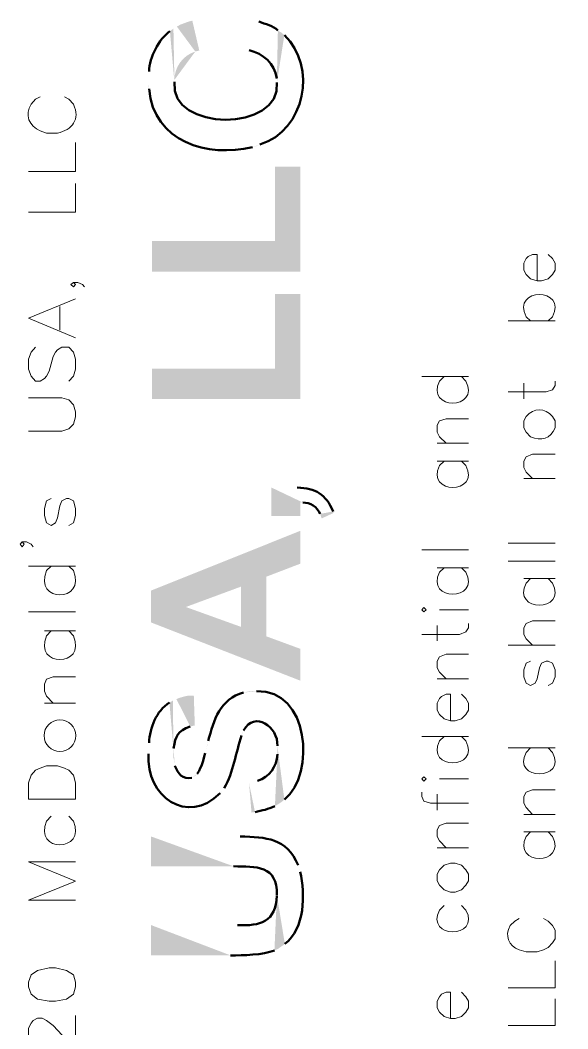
# Model space of a CAD drawing. Header units: inches. Extents: x 5 to 516, y -193 to 129.
# Drawn here: x 140.01 to 143.68, y -91.01 to -84.26 of the extents above; entities that cross this region are included whole.
import ezdxf

# ---------------------------------------------------------------- set-up
doc = ezdxf.new("R2010")
doc.units = ezdxf.units.IN
doc.header["$MEASUREMENT"] = 0
doc.layers.add('PDF4_Geometry', color=7, linetype='Continuous')
doc.layers.add('PDF4_Solid Fills', color=7, linetype='Continuous')

msp = doc.modelspace()

# ---------------------------------------------------------------- hatches: boundary and pattern name
at = {"layer": 'PDF4_Solid Fills', "transparency": 33554559}
h = msp.add_hatch(color=256, dxfattribs=at)
h.paths.add_polyline_path([(141.038759, -84.3163189), (141.0454257, -84.6729856), (141.0454257, -84.6596522)], flags=0)
h.paths.add_polyline_path([(141.1854257, -84.4696522, 0.327164965), (141.0454257, -84.6596522)], flags=0)
h.paths.add_polyline_path([(141.1854257, -84.4696522), (141.2120924, -84.4629856), (141.1654257, -84.2629855), (141.138759, -84.2696522), (141.1120924, -84.2796522), (141.0854257, -84.2896522), (141.0620924, -84.3029855)], flags=0)
h = msp.add_hatch(color=256, dxfattribs=at)
h.paths.add_polyline_path([(141.5220922, -84.4563166), (141.5454256, -84.4596499)], flags=0)
h.paths.add_polyline_path([(141.7320923, -84.6496499), (141.7320923, -84.6763166), (141.7387589, -84.3296499)], flags=0)
h.paths.add_polyline_path([(141.6120922, -84.2696499), (141.5820922, -84.2596499)], flags=0)
h = msp.add_hatch(color=256, dxfattribs=at)
h.paths.add_polyline_path([(140.8720924, -84.662985), (140.8720924, -84.692985), (140.8754257, -84.7196517)], flags=0)
h.paths.add_polyline_path([(141.5687591, -85.1096517), (141.5954257, -85.1029851), (141.6187591, -85.0929851)], flags=0)
h.paths.add_polyline_path([(141.7820924, -84.3596517), (141.7620924, -84.342985), (141.7387591, -84.3296517), (141.7320924, -84.6763184)], flags=0)
h.paths.add_polyline_path([(141.0454257, -84.672985), (141.038759, -84.3163183), (141.0154257, -84.332985)], flags=0)
h.paths.add_polyline_path([(140.8754257, -84.602985), (140.8720924, -84.632985)], flags=0)
for points in [[(140.8954256, -85.7396521), (140.8954256, -85.9429854), (141.8887589, -85.9429854), (141.8887589, -85.239652), (141.718759, -85.239652), (141.718759, -85.7396521)], [(140.8954256, -86.5929846), (140.8954256, -86.796318), (141.8887589, -86.796318), (141.8887589, -86.0929846), (141.718759, -86.0929846), (141.718759, -86.5929846)], [(140.8887592, -88.079652), (141.1220925, -88.189652), (141.4920926, -88.0529853), (141.4920926, -88.3229853), (141.6620926, -87.9863186), (141.8887593, -87.899652), (141.8887593, -87.6796519)], [(140.8887592, -88.079652), (140.8887592, -88.2929853), (141.8887593, -88.6829854), (141.8887593, -88.469652), (141.6620926, -88.3863187), (141.6620926, -87.9863186), (141.4920926, -88.3229853), (141.1220925, -88.189652)]]:
    msp.add_hatch(color=256, dxfattribs=at).paths.add_polyline_path(points)
h = msp.add_hatch(color=256, dxfattribs=at)
h.paths.add_polyline_path([(141.6954262, -87.3896495), (141.6954262, -87.5796495), (141.8887595, -87.5796495), (141.8887595, -87.4896495), (141.9054262, -87.4896495)], flags=0)
h.paths.add_polyline_path([(142.0220929, -87.5663162), (142.0320929, -87.5963162), (142.1120929, -87.5596495), (142.1087595, -87.5496495)], flags=0)
h.paths.add_polyline_path([(141.8687595, -87.3896495), (141.8354262, -87.3896495)], flags=0)
h = msp.add_hatch(color=256, dxfattribs=at)
h.paths.add_polyline_path([(140.8720924, -89.1663186), (140.8720924, -89.1729853)], flags=0)
h.paths.add_polyline_path([(141.3520924, -89.4363186), (141.3554257, -89.4363186), (141.3654257, -89.4196519), (141.3787591, -89.4029853)], flags=0)
h.paths.add_polyline_path([(141.4954257, -89.0496519), (141.4954257, -89.0429852), (141.5087591, -89.0163186)], flags=0)
h.paths.add_polyline_path([(141.7354258, -89.1196519), (141.7354258, -89.1496519), (141.7420924, -89.509652), (141.7620924, -89.4963186), (141.7820924, -89.479652)], flags=0)
h.paths.add_polyline_path([(141.5954257, -88.7529852), (141.5654257, -88.7529852), (141.5354257, -88.7563186), (141.5087591, -88.7629852)], flags=0)
h.paths.add_polyline_path([(141.2720924, -89.0863186), (141.2654257, -89.1196519), (141.2620924, -89.1296519), (141.2520924, -89.1696519)], flags=0)
h.paths.add_polyline_path([(141.198759, -89.3063186), (141.1854257, -89.3196519), (141.1620924, -89.3329853)], flags=0)
h.paths.add_polyline_path([(141.048759, -89.2529853), (141.0454257, -89.2263186), (141.038759, -89.1996519), (141.038759, -89.1663186), (141.0354257, -88.8163186), (141.0120924, -88.8296519)], flags=0)
h.paths.add_polyline_path([(140.8754257, -89.0996519), (140.8720924, -89.1329853)], flags=0)
h = msp.add_hatch(color=256, dxfattribs=at)
h.paths.add_polyline_path([(141.0354258, -88.8163192), (141.0387592, -89.1663193), (141.0387592, -89.1363193)], flags=0)
h.paths.add_polyline_path([(141.1520925, -88.9896526), (141.1820925, -88.9829859), (141.1754258, -88.7829859), (141.1387592, -88.7829859), (141.1087592, -88.7896526), (141.0854258, -88.7963192), (141.0587592, -88.8063192)], flags=0)
h = msp.add_hatch(color=256, dxfattribs=at)
h.paths.add_polyline_path([(141.5454255, -89.3696504), (141.5620921, -89.5663171), (141.5854255, -89.5629838)], flags=0)
h.paths.add_polyline_path([(141.7187588, -89.5229838), (141.7420922, -89.5096505), (141.7354255, -89.1496504), (141.7354255, -89.1763171)], flags=0)
h.paths.add_polyline_path([(141.6020921, -89.3529838), (141.5754255, -89.3629838)], flags=0)
h = msp.add_hatch(color=256, dxfattribs=at)
h.paths.add_polyline_path([(140.8887592, -89.7263162), (140.8887592, -89.9263162), (141.4420926, -89.9263162)], flags=0)
h.paths.add_polyline_path([(141.7320926, -90.1196496), (141.7387593, -90.4796496), (141.7854259, -90.4463163)], flags=0)
h.paths.add_polyline_path([(141.8887593, -89.9629829), (141.8820925, -89.9396495), (141.8754259, -89.9196495)], flags=0)
h.paths.add_polyline_path([(141.4854259, -89.7263162), (141.4154259, -89.7263162)], flags=0)
h = msp.add_hatch(color=256, dxfattribs=at)
h.paths.add_polyline_path([(140.8887592, -90.3196492), (140.8887592, -90.5229825), (141.4220926, -90.5229825)], flags=0)
h.paths.add_polyline_path([(141.7154259, -90.4896492), (141.7387593, -90.4796492), (141.7320926, -90.1196492), (141.7320926, -90.1229825)], flags=0)
h.paths.add_polyline_path([(141.4687592, -90.3196492), (141.4287592, -90.3196492)], flags=0)

# ---------------------------------------------------------------- linework, layer by layer
at = {"layer": 'PDF4_Geometry', "lineweight": 15}
for points in [[(140.1454255, -84.772984), (140.1154255, -84.7896506), (140.0854255, -84.822984)], [(140.3687589, -84.822984), (140.3387589, -84.7896506), (140.3087589, -84.772984)], [(140.1454255, -84.9996506), (140.1887589, -85.0163173), (140.2620922, -85.0163173)], [(140.0687586, -85.272984), (140.3820919, -85.272984), (140.3820919, -85.0796506)], [(140.0687586, -85.5463164), (140.3820919, -85.5463164), (140.3820919, -85.3529831)], [(143.4754259, -86.0063181), (143.4754259, -85.8296514), (143.4454259, -85.8296514), (143.4154259, -85.8429847), (143.4020926, -85.8563181), (143.3854259, -85.8863181), (143.3854259, -85.9329847), (143.4020926, -85.9629847), (143.4320926, -85.9929847), (143.4754259, -86.0063181), (143.5054259, -86.0063181), (143.5487593, -85.9929847), (143.5787593, -85.9629847), (143.5954259, -85.9329847), (143.5954259, -85.8863181), (143.5787593, -85.8563181), (143.5487593, -85.8296514)], [(140.3687591, -86.0163177), (140.3820925, -86.029651), (140.3687591, -86.0463177), (140.3520924, -86.029651), (140.3687591, -86.0163177), (140.3987591, -86.0163177), (140.4287591, -86.029651), (140.4420925, -86.0463177)], [(140.3820928, -86.3863162), (140.0687594, -86.2563162), (140.3820928, -86.1263162)], [(140.2787594, -86.3363182), (140.2787594, -86.1763182)], [(143.4320927, -86.2729841), (143.4020927, -86.2463174)], [(143.5787593, -86.2463174), (143.5487593, -86.2729841)], [(143.2820928, -86.2729841), (143.5954262, -86.2729841)], [(140.1154259, -86.4496504), (140.0854259, -86.4829837), (140.0687592, -86.5296504), (140.0687592, -86.596317), (140.0854259, -86.6429837), (140.1154259, -86.676317), (140.1454259, -86.676317), (140.1754259, -86.6596504), (140.1887592, -86.6429837), (140.2054259, -86.6096504), (140.2320926, -86.5129837), (140.2487592, -86.4829837), (140.2620926, -86.466317), (140.2920926, -86.4496504), (140.3387593, -86.4496504), (140.3687593, -86.4829837), (140.3820926, -86.5296504), (140.3820926, -86.596317), (140.3687593, -86.6429837), (140.3387593, -86.676317)], [(142.7020926, -86.6463158), (143.015426, -86.6463158)], [(142.8520925, -86.6463158), (142.8220925, -86.6763158)], [(142.9987592, -86.6763158), (142.9687592, -86.6463158)], [(143.2820928, -86.7496517), (143.5354262, -86.7496517), (143.5787595, -86.7363184), (143.5954262, -86.7063184), (143.5954262, -86.6763184)], [(143.3854262, -86.7963165), (143.3854262, -86.6896498)], [(140.0687586, -87.0129845), (140.2920919, -87.0129845), (140.3387586, -86.9963179), (140.3687586, -86.9663179), (140.3820919, -86.9163179), (140.3820919, -86.8829845), (140.3687586, -86.8363179), (140.3387586, -86.8029845), (140.2920919, -86.7896512), (140.0687586, -86.7896512)], [(142.8654261, -87.0929847), (142.8220928, -87.0496513), (142.8054261, -87.0196513), (142.8054261, -86.9729847), (142.8220928, -86.9429847), (142.8654261, -86.9296513), (143.0154261, -86.9296513)], [(143.4020929, -86.9129855), (143.3854262, -86.9429855), (143.3854262, -86.9896522), (143.4020929, -87.0196522), (143.4320929, -87.0496522)], [(143.5954262, -86.9896522), (143.5954262, -86.9429855), (143.5787595, -86.9129855)], [(142.805426, -87.0929847), (143.015426, -87.0929847)], [(143.4454263, -87.3296519), (143.402093, -87.2863186), (143.3854263, -87.2563186), (143.3854263, -87.2129852), (143.402093, -87.1829852), (143.4454263, -87.1663186), (143.5954263, -87.1663186)], [(142.805426, -87.2129832), (143.015426, -87.2129832)], [(142.8520925, -87.2129832), (142.8220925, -87.2429832)], [(142.9987592, -87.2429832), (142.9687592, -87.2129832)], [(143.3854262, -87.3296519), (143.5954262, -87.3296519)], [(140.2187593, -87.4629832), (140.1887593, -87.4796499), (140.1754259, -87.5296499), (140.1754259, -87.5763166), (140.1887593, -87.6263166), (140.2187593, -87.6429832), (140.2487593, -87.6263166), (140.2620926, -87.5929832), (140.2787593, -87.5129832), (140.2920926, -87.4796499), (140.3220926, -87.4629832), (140.3387593, -87.4629832), (140.3687593, -87.4796499), (140.3820926, -87.5296499), (140.3820926, -87.5763166), (140.3687593, -87.6263166), (140.3387593, -87.6429832)], [(140.0254253, -87.752985), (140.0387586, -87.7696517), (140.0254253, -87.7863183), (140.012092, -87.7696517), (140.0254253, -87.752985), (140.0554253, -87.752985), (140.0854253, -87.7696517), (140.0987587, -87.7863183)], [(142.7020926, -87.8063162), (143.015426, -87.8063162)], [(143.2820928, -87.7629846), (143.5954262, -87.7629846)], [(140.0687586, -87.9163185), (140.3820919, -87.9163185)], [(140.2187593, -87.9163185), (140.1887593, -87.9463185)], [(140.3687593, -87.9463185), (140.3387593, -87.9163185)], [(142.805426, -87.9263181), (143.015426, -87.9263181)], [(142.8520925, -87.9263181), (142.8220925, -87.9563181)], [(142.9987592, -87.9563181), (142.9687592, -87.9263181)], [(143.2820928, -87.8829831), (143.5954262, -87.8829831)], [(143.3854262, -87.9996518), (143.5954262, -87.9996518)], [(143.4320927, -87.9996518), (143.4020927, -88.0296518)], [(143.5787593, -88.0296518), (143.5487593, -87.9996518)], [(142.8220929, -88.2096501), (143.0154262, -88.2096501)], [(140.0687586, -88.2229829), (140.3820919, -88.2229829)], [(143.4454263, -88.4463173), (143.402093, -88.402984), (143.3854263, -88.372984), (143.3854263, -88.3296506), (143.402093, -88.2996506), (143.4454263, -88.282984), (143.5954263, -88.282984)], [(140.175426, -88.3496512), (140.3820927, -88.3496512)], [(140.2187593, -88.3496512), (140.1887593, -88.3829845)], [(140.3687593, -88.3829845), (140.3387593, -88.3496512)], [(142.7020926, -88.3729836), (142.955426, -88.3729836), (142.9987593, -88.3563169), (143.015426, -88.3296502), (143.015426, -88.2996502)], [(142.805426, -88.4163185), (142.805426, -88.3129852)], [(143.2820928, -88.4463173), (143.5954262, -88.4463173)], [(142.8654261, -88.6696517), (142.8220928, -88.6263184), (142.8054261, -88.5963184), (142.8054261, -88.5529851), (142.8220928, -88.5229851), (142.8654261, -88.5063184), (143.0154261, -88.5063184)], [(143.4320927, -88.552983), (143.4020927, -88.5663164), (143.385426, -88.6096497), (143.385426, -88.6563164), (143.4020927, -88.6996497), (143.4320927, -88.7163164), (143.4620927, -88.6996497), (143.475426, -88.6696497), (143.4920927, -88.5963164), (143.505426, -88.5663164), (143.535426, -88.552983), (143.5487593, -88.552983), (143.5787593, -88.5663164), (143.595426, -88.6096497), (143.595426, -88.6563164), (143.5787593, -88.6996497), (143.5487593, -88.7163164)], [(140.2320921, -88.8329852), (140.1887587, -88.7863186), (140.1754254, -88.7529852), (140.1754254, -88.7063186), (140.1887587, -88.6729852), (140.2320921, -88.6563186), (140.3820921, -88.6563186)], [(142.805426, -88.6696517), (143.015426, -88.6696517)], [(142.8954257, -88.9529837), (142.8954257, -88.7729837), (142.8654257, -88.7729837), (142.8354257, -88.7896504), (142.8220924, -88.8029837), (142.8054257, -88.8329837), (142.8054257, -88.8796504), (142.8220924, -88.9096504), (142.8520924, -88.9396504), (142.8954257, -88.9529837), (142.9254258, -88.9529837), (142.9687591, -88.9396504), (142.9987591, -88.9096504), (143.0154258, -88.8796504), (143.0154258, -88.8329837), (142.9987591, -88.8029837), (142.9687591, -88.7729837)], [(140.175426, -88.8329852), (140.3820927, -88.8329852)], [(142.7020926, -89.0563163), (143.015426, -89.0563163)], [(142.8520925, -89.0563163), (142.8220925, -89.0863163)], [(142.9987592, -89.0863163), (142.9687592, -89.0563163)], [(143.2820928, -89.1329832), (143.5954262, -89.1329832)], [(143.4320927, -89.1329832), (143.4020927, -89.1629832)], [(143.5787593, -89.1629832), (143.5487593, -89.1329832)], [(142.8220929, -89.3396517), (143.0154262, -89.3396517)], [(142.7020926, -89.4296514), (142.7020926, -89.4596514), (142.715426, -89.4896514), (142.7620926, -89.5029847), (143.015426, -89.5029847)], [(143.4454263, -89.5796521), (143.402093, -89.5329854), (143.3854263, -89.5029854), (143.3854263, -89.4596521), (143.402093, -89.4296521), (143.4454263, -89.4129854), (143.5954263, -89.4129854)], [(142.805426, -89.5496499), (142.805426, -89.4429832)], [(140.2187593, -89.5896517), (140.1887593, -89.622985)], [(140.3687593, -89.622985), (140.3387593, -89.5896517)], [(142.8654261, -89.8029831), (142.8220928, -89.7563165), (142.8054261, -89.7263165), (142.8054261, -89.6829831), (142.8220928, -89.6529831), (142.8654261, -89.6363165), (143.0154261, -89.6363165)], [(143.3854262, -89.5796521), (143.5954262, -89.5796521)], [(143.3854262, -89.6963174), (143.5954262, -89.6963174)], [(143.4320927, -89.6963174), (143.4020927, -89.7263174)], [(143.5787593, -89.7263174), (143.5487593, -89.6963174)], [(142.805426, -89.8029831), (143.015426, -89.8029831)], [(140.3820928, -90.1529825), (140.0687594, -90.1529825), (140.3820928, -90.0263158), (140.0687594, -89.8963158), (140.3820928, -89.8963158)], [(142.8520925, -90.1896511), (142.8220925, -90.2196511)], [(142.9987592, -90.2196511), (142.9687592, -90.1896511)], [(143.3554257, -90.2763176), (143.3254257, -90.2929843), (143.2954257, -90.3229843)], [(143.3554257, -90.4863176), (143.4020924, -90.4996509), (143.4754257, -90.4996509), (143.5187591, -90.4863176), (143.5487591, -90.4696509), (143.5787591, -90.4396509), (143.5954257, -90.4129843), (143.5954257, -90.3529843), (143.5787591, -90.3229843), (143.5487591, -90.2929843), (143.5187591, -90.2763176)], [(143.2820928, -90.7396525), (143.5954262, -90.7396525), (143.5954262, -90.5596524)], [(142.8954257, -90.9463175), (142.8954257, -90.7696508), (142.8654257, -90.7696508), (142.8354257, -90.7829842), (142.8220924, -90.7996508), (142.8054257, -90.8296508), (142.8054257, -90.8729842), (142.8220924, -90.9029842), (142.8520924, -90.9329842), (142.8954257, -90.9463175), (142.9254258, -90.9463175), (142.9687591, -90.9329842), (142.9987591, -90.9029842), (143.0154258, -90.8729842), (143.0154258, -90.8296508), (142.9987591, -90.7996508), (142.9687591, -90.7696508)], [(143.2820928, -90.9929823), (143.5954262, -90.9929823), (143.5954262, -90.8129823)], [(140.1454255, -91.1363166), (140.1287589, -91.1363166), (140.0987589, -91.1196499), (140.0854255, -91.1063166), (140.0687589, -91.0729832), (140.0687589, -91.0096499), (140.0854255, -90.9763166), (140.0987589, -90.9596499), (140.1287589, -90.9429832), (140.1587589, -90.9429832), (140.1887589, -90.9596499), (140.2320922, -90.9929832), (140.3820922, -91.1529832), (140.3820922, -90.9263166)]]:
    msp.add_lwpolyline(points, dxfattribs=at)
for points in [[(142.7154263, -88.2229829), (142.7320929, -88.2096495), (142.7154263, -88.1929829), (142.7020929, -88.2096495)], [(140.3820928, -89.4763162), (140.0687594, -89.4763162), (140.0687594, -89.3663162), (140.0854261, -89.3163162), (140.1154261, -89.2829828), (140.1454261, -89.2696495), (140.1887594, -89.2529828), (140.2620927, -89.2529828), (140.3087594, -89.2696495), (140.3387594, -89.2829828), (140.3687594, -89.3163162), (140.3820928, -89.3663162)], [(142.7154263, -89.3563177), (142.7320929, -89.339651), (142.7154263, -89.3263177), (142.7020929, -89.339651)], [(142.805426, -90.0229844), (142.8220927, -90.0529844), (142.8520927, -90.0829844), (142.895426, -90.0996511), (142.925426, -90.0996511), (142.9687594, -90.0829844), (142.9987594, -90.0529844), (143.015426, -90.0229844), (143.015426, -89.979651), (142.9987594, -89.949651), (142.9687594, -89.919651), (142.925426, -89.9063177), (142.895426, -89.9063177), (142.8520927, -89.919651), (142.8220927, -89.949651), (142.805426, -89.979651)], [(140.0687586, -90.7329861), (140.0854253, -90.7829861), (140.1287586, -90.8163194), (140.2054253, -90.8296527), (140.2487586, -90.8296527), (140.3220919, -90.8163194), (140.3687586, -90.7829861), (140.3820919, -90.7329861), (140.3820919, -90.7029861), (140.3687586, -90.6529861), (140.3220919, -90.6229861), (140.2487586, -90.6063194), (140.2054253, -90.6063194), (140.1287586, -90.6229861), (140.0854253, -90.6529861), (140.0687586, -90.7029861)]]:
    msp.add_lwpolyline(points, close=True, dxfattribs=at)
msp.add_circle((140.2783427, -89.0510377), 0.1059755, dxfattribs=at)
at = {"layer": 'PDF4_Geometry', "lineweight": 50}
for points in [[(141.7387589, -84.3296499), (141.7082034, -84.2968166), (141.6534256, -84.2852055), (141.6120922, -84.2696499)], [(141.0154257, -84.332985), (140.937259, -84.3898739), (140.8795924, -84.5057072), (140.8754257, -84.602985)], [(141.6187591, -85.0929851), (141.9224258, -84.9950962), (142.0027591, -84.5712628), (141.7820924, -84.3596517)], [(141.5454256, -84.4596499), (141.6419256, -84.4862055), (141.7169256, -84.5463166), (141.7320923, -84.6496499)], [(141.7320924, -84.6763184), (141.7670925, -85.0117628), (141.0077035, -85.0084851), (141.0454257, -84.672985)], [(140.8754257, -84.7196517), (140.9069812, -85.0740406), (141.2654257, -85.1824851), (141.5687591, -85.1096517)], [(142.1087595, -87.5496495), (142.0607595, -87.4348161), (141.9902595, -87.3940939), (141.8687595, -87.3896495)], [(141.9054262, -87.4896495), (141.9530373, -87.4898717), (142.0039817, -87.5199828), (142.0220929, -87.5663162)], [(141.7820924, -89.479652), (141.9948147, -89.3045964), (141.9459258, -88.7380408), (141.5954257, -88.7529852)], [(141.5087591, -88.7629852), (141.3512591, -88.8034852), (141.3090924, -88.9484852), (141.2720924, -89.0863186)], [(141.0120924, -88.8296519), (140.9223146, -88.8874297), (140.8817035, -88.996763), (140.8754257, -89.0996519)], [(141.5087591, -89.0163186), (141.5825369, -88.8810963), (141.7422035, -88.9929852), (141.7354258, -89.1196519)], [(141.0387592, -89.1363193), (141.0563147, -89.0492637), (141.0618703, -89.0230415), (141.1520925, -88.9896526)], [(141.3787591, -89.4029853), (141.441648, -89.2943186), (141.4558146, -89.1663741), (141.4954257, -89.0496519)], [(140.8720924, -89.1729853), (140.8540368, -89.4567631), (141.1308702, -89.6587631), (141.3520924, -89.4363186)], [(141.2520924, -89.1696519), (141.2332035, -89.2353186), (141.2335368, -89.2470408), (141.198759, -89.3063186)], [(141.7354255, -89.1763171), (141.7310922, -89.2574282), (141.6827588, -89.3315949), (141.6020921, -89.3529838)], [(141.1620924, -89.3329853), (141.1003146, -89.3479297), (141.0675368, -89.3046519), (141.048759, -89.2529853)], [(141.5854255, -89.5629838), (141.633481, -89.5518727), (141.6738699, -89.5448727), (141.7187588, -89.5229838)], [(141.8754259, -89.9196495), (141.7940926, -89.7349829), (141.662537, -89.7323162), (141.4854259, -89.7263162)], [(141.4420926, -89.9263162), (141.5888704, -89.9279829), (141.7380926, -89.9181495), (141.7320926, -90.1196496)], [(141.7854259, -90.4463163), (141.9228149, -90.3414829), (141.9197593, -90.1153162), (141.8887593, -89.9629829)], [(141.7320926, -90.1229825), (141.7277037, -90.2959825), (141.6181481, -90.3285936), (141.4687592, -90.3196492)], [(141.4220926, -90.5229825), (141.5037037, -90.5233714), (141.6387593, -90.5202603), (141.7154259, -90.4896492)]]:
    msp.add_open_spline(points, degree=3, dxfattribs=at)
at = {"layer": 'PDF4_Geometry', "lineweight": 15}
for points in [[(140.0854255, -84.822984), (140.0375922, -84.8910395), (140.0745922, -84.9707062), (140.1454255, -84.9996506)], [(140.2620922, -85.0163173), (140.3590922, -84.9940395), (140.4181478, -84.9235395), (140.3687589, -84.822984)], [(143.4020927, -86.2463174), (143.3001482, -86.0479841), (143.6807038, -86.0479841), (143.5787593, -86.2463174)], [(142.8220925, -86.6763158), (142.7242591, -86.8729269), (143.0965925, -86.8729269), (142.9987592, -86.6763158)], [(143.5787595, -86.9129855), (143.5285373, -86.8537077), (143.4523151, -86.8537077), (143.4020929, -86.9129855)], [(143.4320929, -87.0496522), (143.5006484, -87.0799855), (143.5654818, -87.0634855), (143.5954262, -86.9896522)], [(142.8220925, -87.2429832), (142.7225925, -87.4371499), (143.0982592, -87.4371499), (142.9987592, -87.2429832)], [(140.1887593, -87.9463185), (140.0997037, -88.163763), (140.4577593, -88.1633185), (140.3687593, -87.9463185)], [(142.8220925, -87.9563181), (142.7242591, -88.1528737), (143.0965925, -88.1528737), (142.9987592, -87.9563181)], [(143.4020927, -88.0296518), (143.3000371, -88.2262074), (143.6808149, -88.2262074), (143.5787593, -88.0296518)], [(140.1887593, -88.3829845), (140.0978704, -88.5957068), (140.4595926, -88.5952623), (140.3687593, -88.3829845)], [(142.8220925, -89.0863163), (142.7240369, -89.2830941), (143.0968147, -89.2830941), (142.9987592, -89.0863163)], [(143.4020927, -89.1629832), (143.2997038, -89.3561499), (143.6811482, -89.3561499), (143.5787593, -89.1629832)], [(140.1887593, -89.622985), (140.0978704, -89.8357073), (140.4595926, -89.8352628), (140.3687593, -89.622985)], [(143.4020927, -89.7263174), (143.3040371, -89.9230952), (143.6768149, -89.9230952), (143.5787593, -89.7263174)], [(142.8220925, -90.2196511), (142.7197036, -90.4128177), (143.1011481, -90.4128177), (142.9987592, -90.2196511)], [(143.2954257, -90.3229843), (143.2545924, -90.3919843), (143.287259, -90.4573176), (143.3554257, -90.4863176)]]:
    msp.add_open_spline(points, degree=3, dxfattribs=at)

doc.saveas('drawing.dxf')
